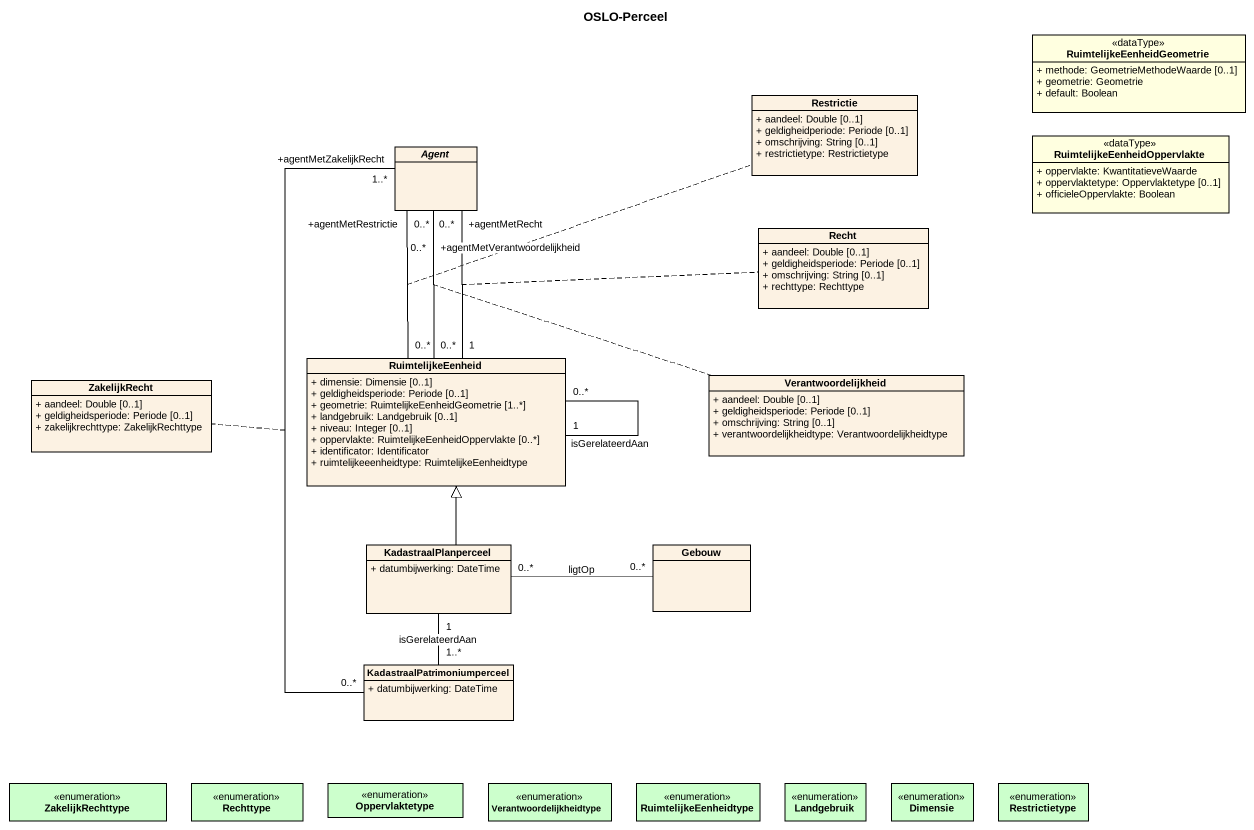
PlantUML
@startuml
title OSLO-Perceel
hide circle
hide empty members
skinparam classAttributeIconSize 0
class RuimtelijkeEenheidGeometrie <<dataType>> #FFFFE0 {
  + methode: GeometrieMethodeWaarde [0..1]
  + geometrie: Geometrie
  + default: Boolean
}
class Restrictie {
  + aandeel: Double [0..1]
  + geldigheidperiode: Periode [0..1]
  + omschrijving: String [0..1]
  + restrictietype: Restrictietype
}
abstract class "Agent" as Agent_
class "RuimtelijkeEenheidOppervlakte" as RuimtelijkeEenheidOppervlakt <<dataType>> #FFFFE0 {
  + oppervlakte: KwantitatieveWaarde
  + oppervlaktetype: Oppervlaktetype [0..1]
  + officieleOppervlakte: Boolean
}
class Recht {
  + aandeel: Double [0..1]
  + geldigheidsperiode: Periode [0..1]
  + omschrijving: String [0..1]
  + rechttype: Rechttype
}
class RuimtelijkeEenheid {
  + dimensie: Dimensie [0..1]
  + geldigheidsperiode: Periode [0..1]
  + geometrie: RuimtelijkeEenheidGeometrie [1..*]
  + landgebruik: Landgebruik [0..1]
  + niveau: Integer [0..1]
  + oppervlakte: RuimtelijkeEenheidOppervlakte [0..*]
  + identificator: Identificator
  + ruimtelijkeeenheidtype: RuimtelijkeEenheidtype
}
class ZakelijkRecht {
  + aandeel: Double [0..1]
  + geldigheidsperiode: Periode [0..1]
  + zakelijkrechttype: ZakelijkRechttype
}
class Verantwoordelijkheid {
  + aandeel: Double [0..1]
  + geldigheidsperiode: Periode [0..1]
  + omschrijving: String [0..1]
  + verantwoordelijkheidtype: Verantwoordelijkheidtype
}
class KadastraalPlanperceel {
  + datumbijwerking: DateTime
}
class Gebouw
class KadastraalPatrimoniumperceel {
  + datumbijwerking: DateTime
}
enum ZakelijkRechttype #CCFFCC
enum Rechttype #CCFFCC
enum Oppervlaktetype #CCFFCC
enum Verantwoordelijkheidtype #CCFFCC
enum RuimtelijkeEenheidtype #CCFFCC
enum Landgebruik #CCFFCC
enum Dimensie #CCFFCC
enum Restrictietype #CCFFCC
Agent_ "+agentMetRecht\n0..*" -- "1" RuimtelijkeEenheid
(Agent_, RuimtelijkeEenheid) .. Recht
Agent_ "+agentMetRestrictie\n0..*" -- "0..*" RuimtelijkeEenheid
(Agent_, RuimtelijkeEenheid) .. Restrictie
Agent_ "+agentMetVerantwoordelijkheid\n0..*" -- "0..*" RuimtelijkeEenheid
(Agent_, RuimtelijkeEenheid) .. Verantwoordelijkheid
Agent_ "+agentMetZakelijkRecht\n1..*" -- "0..*" KadastraalPatrimoniumperceel
(Agent_, KadastraalPatrimoniumperceel) .. ZakelijkRecht
RuimtelijkeEenheid "1" -- "0..*" RuimtelijkeEenheid : isGerelateerdAan
KadastraalPlanperceel -up-|> RuimtelijkeEenheid
Gebouw "0..*" -left- "0..*" KadastraalPlanperceel : ligtOp
KadastraalPatrimoniumperceel "1..*" -up- "1" KadastraalPlanperceel : isGerelateerdAan
@enduml
